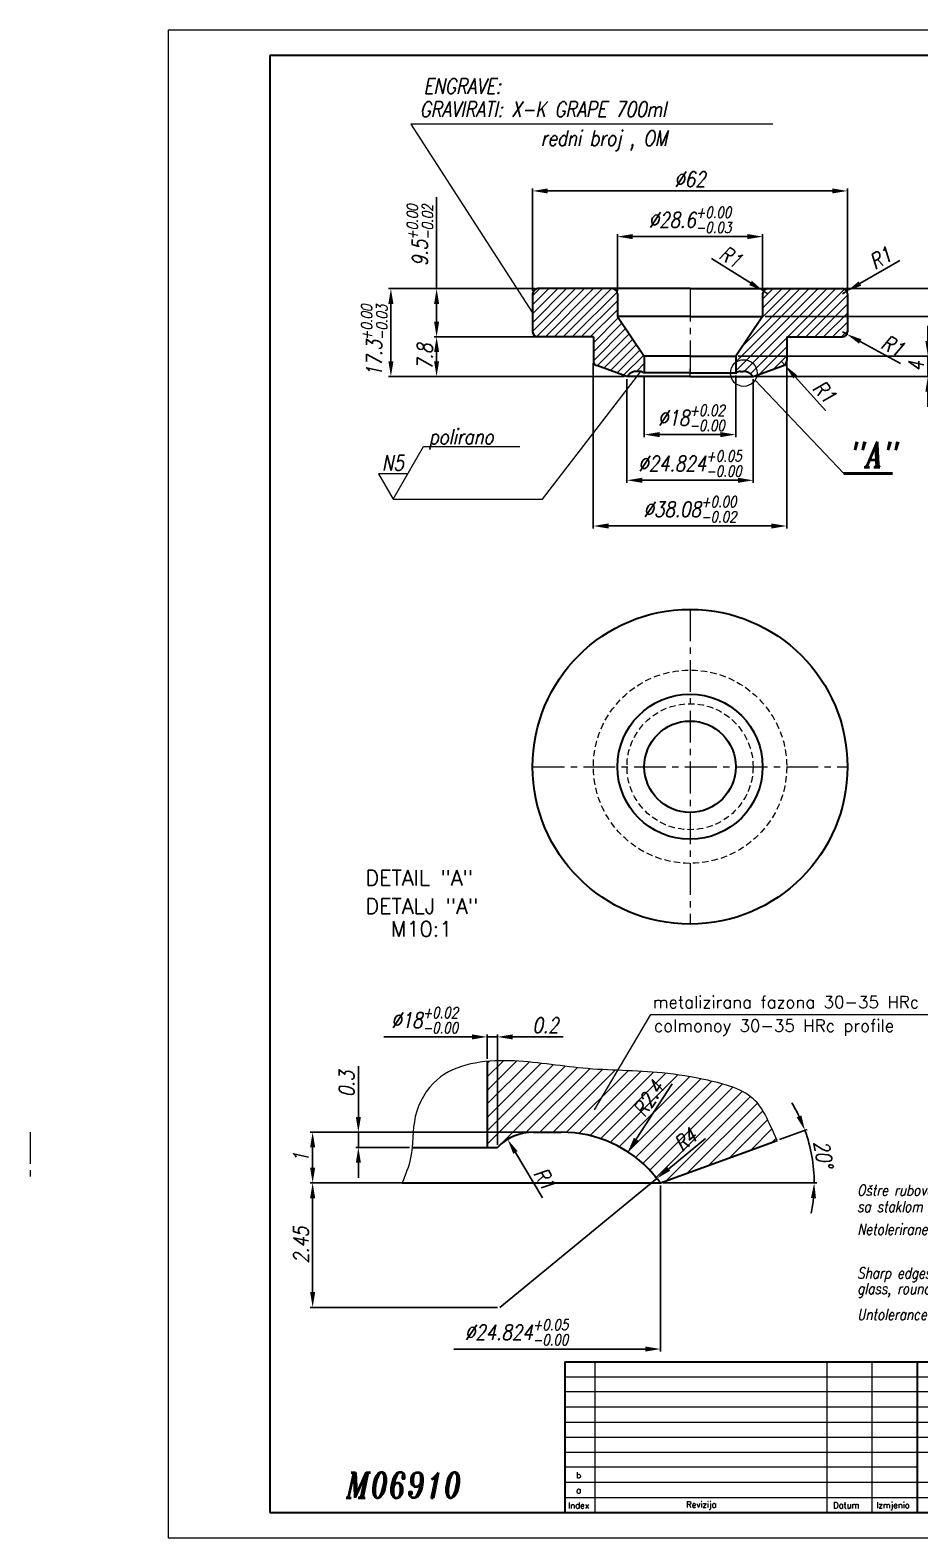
# Model space of a CAD drawing. Extents: x 28 to 333, y 27 to 324.
# Drawn here: x 28.1 to 203.3, y 27.3 to 324.3 of the extents above; entities that cross this region are included whole.
import ezdxf

# ---------------------------------------------------------------- set-up
doc = ezdxf.new("R2010")
doc.units = 0
doc.header["$LTSCALE"] = 5
doc.header["$MEASUREMENT"] = 0
doc.linetypes.add('CENTER', pattern=[2, 1.25, -0.25, 0.25, -0.25])
doc.linetypes.add('HIDDEN', pattern=[0.375, 0.25, -0.125])
doc.layers.get('0').update_dxf_attribs({"linetype": 'CONTINUOUS', "lineweight": 15})
for name, color, linetype, lineweight in [('1', 1, 'CENTER', 15), ('2', 2, 'HIDDEN', 15), ('3', 3, 'CONTINUOUS', 35), ('4', 5, 'CONTINUOUS', 50), ('8', 251, 'CONTINUOUS', 15)]:
    doc.layers.add(name, color=color, linetype=linetype, lineweight=lineweight)
doc.layers.add('ENGLISH', color=197, linetype='CONTINUOUS')
doc.styles.add('ITALICT', font='ITALICT.shx', dxfattribs={"width": 0.8, "height": 3})
doc.styles.add('ROMANS', font='romans.shx')
doc.dimstyles.new('Stand', dxfattribs={"dimtxt": 3, "dimasz": 3, "dimexe": 0.5, "dimexo": 0.5, "dimgap": 0.8, "dimtad": 1, "dimdsep": 46, "dimtxsty": 'ITALICT', "dimcen": 0, "dimadec": 1, "dimazin": 2, "dimtfac": 1, "dimtmove": 0, "dimatfit": 3, "dimfxl": 1, "dimtolj": 1, "dimtzin": 0, "dimarcsym": 0})
doc.dimstyles.get("Standard").update_dxf_attribs({"dimtxt": 3, "dimasz": 3, "dimexe": 0.5, "dimexo": 0.5, "dimgap": 0.8, "dimtad": 1, "dimlfac": 0.1, "dimdsep": 46, "dimtxsty": 'ITALICT', "dimcen": 0, "dimadec": 1, "dimazin": 2, "dimtfac": 1, "dimtmove": 0, "dimatfit": 3, "dimfxl": 1, "dimtolj": 1, "dimtzin": 0, "dimarcsym": 0})

# ---------------------------------------------------------------- blocks, each defined once
blk = doc.blocks.new('*D16')
at = {"color": 0, "lineweight": -2, "transparency": 16777216}
for p, q in [((143.71, 272.97), (143.71, 284.12)), ((146.71, 283.62), (169.31, 283.62)), ((172.31, 272.97), (172.31, 284.12))]:
    blk.add_line(p, q, dxfattribs=at)
at = {"color": 0, "transparency": 16777216}
for points in [[(146.71, 284.12), (146.71, 283.12), (143.71, 283.62)], [(169.31, 284.12), (169.31, 283.12), (172.31, 283.62)]]:
    blk.add_solid(points, dxfattribs=at)
at = {"color": 0, "transparency": 16777216, "insert": (158.01, 286.91), "char_height": 3, "attachment_point": 5, "style": 'ITALICT'}
blk.add_mtext('\\A1;%%C28.6{}{\\H0.71x;\\C3;\\S+0.00^ -0.03;}', dxfattribs=at)
blk = doc.blocks.new('*D17')
at = {"color": 0, "lineweight": -2, "transparency": 16777216}
for p, q in [((127.01, 272.97), (127.01, 293.12)), ((130.01, 292.62), (186.01, 292.62)), ((189.01, 272.87), (189.01, 293.12))]:
    blk.add_line(p, q, dxfattribs=at)
at = {"color": 0, "transparency": 16777216}
for points in [[(130.01, 293.12), (130.01, 292.12), (127.01, 292.62)], [(186.01, 293.12), (186.01, 292.12), (189.01, 292.62)]]:
    blk.add_solid(points, dxfattribs=at)
at = {"color": 0, "transparency": 16777216, "insert": (158.01, 294.92), "char_height": 3, "attachment_point": 5, "style": 'ITALICT'}
blk.add_mtext('\\A1;%%C62', dxfattribs=at)
blk = doc.blocks.new('*D18')
at = {"color": 0, "lineweight": -2, "transparency": 16777216}
for p, q in [((138.97, 258.7), (138.97, 226.12)), ((177.05, 259.2), (177.05, 226.12)), ((141.97, 226.62), (174.05, 226.62))]:
    blk.add_line(p, q, dxfattribs=at)
at = {"color": 0, "transparency": 16777216}
for points in [[(141.97, 227.12), (141.97, 226.12), (138.97, 226.62)], [(174.05, 227.12), (174.05, 226.12), (177.05, 226.62)]]:
    blk.add_solid(points, dxfattribs=at)
at = {"color": 0, "transparency": 16777216, "insert": (158.01, 229.91), "char_height": 3, "attachment_point": 5, "style": 'ITALICT'}
blk.add_mtext('\\A1;%%c38.08{}{\\H0.71x;\\C3;\\S+0.00^ -0.02;}', dxfattribs=at)
blk = doc.blocks.new('*D19')
at = {"color": 0, "lineweight": -2, "transparency": 16777216}
for p, q in [((213.86, 276.37), (213.86, 286.57)), ((188.51, 273.37), (214.36, 273.37)), ((213.86, 267.87), (213.86, 273.37)), ((172.81, 267.87), (214.36, 267.87)), ((213.86, 264.87), (213.86, 261.87))]:
    blk.add_line(p, q, dxfattribs=at)
at = {"color": 0, "transparency": 16777216}
for points in [[(213.36, 276.37), (214.36, 276.37), (213.86, 273.37)], [(213.36, 264.87), (214.36, 264.87), (213.86, 267.87)]]:
    blk.add_solid(points, dxfattribs=at)
at = {"color": 0, "transparency": 16777216, "insert": (211.56, 282.97), "char_height": 3, "attachment_point": 5, "rotation": 90, "style": 'ITALICT'}
blk.add_mtext('\\A1;5.5', dxfattribs=at)
blk = doc.blocks.new('*D20')
at = {"color": 0, "lineweight": -2, "transparency": 16777216}
for p, q in [((162.24, 279.29), (169.92, 274.49)), ((173.31, 272.37), (172.47, 272.9))]:
    blk.add_line(p, q, dxfattribs=at)
at = {"color": 0, "transparency": 16777216}
blk.add_solid([(170.18, 274.92), (169.66, 274.07), (172.47, 272.9)], dxfattribs=at)
at = {"color": 0, "transparency": 16777216, "insert": (166.02, 279.63), "char_height": 3, "attachment_point": 5, "rotation": 328.0372, "style": 'ITALICT'}
blk.add_mtext('\\A1;R1', dxfattribs=at)
blk = doc.blocks.new('*D2')
at = {"color": 0, "lineweight": -2, "transparency": 16777216}
for p, q in [((127.51, 263.87), (107.61, 263.87)), ((108.11, 260.87), (108.11, 259.07)), ((145.1, 256.07), (107.61, 256.07))]:
    blk.add_line(p, q, dxfattribs=at)
at = {"color": 0, "transparency": 16777216}
for points in [[(107.61, 260.87), (108.61, 260.87), (108.11, 263.87)], [(107.61, 259.07), (108.61, 259.07), (108.11, 256.07)]]:
    blk.add_solid(points, dxfattribs=at)
at = {"color": 0, "transparency": 16777216, "insert": (105.81, 259.97), "char_height": 3, "attachment_point": 5, "rotation": 90, "style": 'ITALICT'}
blk.add_mtext('\\A1;7.8', dxfattribs=at)
blk = doc.blocks.new('*D3')
at = {"color": 0, "lineweight": -2, "transparency": 16777216}
for p, q in [((127.51, 273.37), (98.61, 273.37)), ((99.11, 270.37), (99.11, 259.07)), ((145.1, 256.07), (98.61, 256.07))]:
    blk.add_line(p, q, dxfattribs=at)
at = {"color": 0, "transparency": 16777216}
for points in [[(98.61, 270.37), (99.61, 270.37), (99.11, 273.37)], [(98.61, 259.07), (99.61, 259.07), (99.11, 256.07)]]:
    blk.add_solid(points, dxfattribs=at)
at = {"color": 0, "transparency": 16777216, "insert": (95.83, 263.12), "char_height": 3, "attachment_point": 5, "rotation": 90, "style": 'ITALICT'}
blk.add_mtext('\\A1;17.3{}{\\H0.71x;\\C3;\\S+0.00^ -0.03;}', dxfattribs=at)
blk = doc.blocks.new('*D4')
at = {"color": 0, "lineweight": -2, "transparency": 16777216}
for p, q in [((204.86, 263.07), (204.86, 266.07)), ((167.51, 260.07), (205.36, 260.07)), ((204.86, 260.07), (204.86, 256.07)), ((170.93, 256.07), (205.36, 256.07)), ((204.86, 253.07), (204.86, 250.07))]:
    blk.add_line(p, q, dxfattribs=at)
at = {"color": 0, "transparency": 16777216}
for points in [[(204.36, 263.07), (205.36, 263.07), (204.86, 260.07)], [(204.36, 253.07), (205.36, 253.07), (204.86, 256.07)]]:
    blk.add_solid(points, dxfattribs=at)
at = {"color": 0, "transparency": 16777216, "insert": (202.56, 258.07), "char_height": 3, "attachment_point": 5, "rotation": 90, "style": 'ITALICT'}
blk.add_mtext('\\A1;4', dxfattribs=at)
blk = doc.blocks.new('*D5')
at = {"color": 0, "lineweight": -2, "transparency": 16777216}
for p, q in [((126.72, 107.2), (83.2, 107.2)), ((83.7, 100.2), (83.7, 104.2)), ((100.83, 97.2), (83.2, 97.2))]:
    blk.add_line(p, q, dxfattribs=at)
at = {"color": 0, "transparency": 16777216}
for points in [[(83.2, 104.2), (84.2, 104.2), (83.7, 107.2)], [(83.2, 100.2), (84.2, 100.2), (83.7, 97.2)]]:
    blk.add_solid(points, dxfattribs=at)
at = {"color": 0, "transparency": 16777216, "insert": (81.4, 102.2), "char_height": 3, "attachment_point": 5, "rotation": 90, "style": 'ITALICT'}
blk.add_mtext('\\A1;1', dxfattribs=at)
blk = doc.blocks.new('*D6')
at = {"color": 0, "lineweight": -2, "transparency": 16777216}
for p, q in [((92.7, 110.2), (92.7, 120.18)), ((126.72, 107.2), (92.2, 107.2)), ((92.7, 104.2), (92.7, 107.2)), ((102.78, 104.2), (92.2, 104.2)), ((92.7, 101.2), (92.7, 98.2))]:
    blk.add_line(p, q, dxfattribs=at)
at = {"color": 0, "transparency": 16777216}
for points in [[(92.2, 110.2), (93.2, 110.2), (92.7, 107.2)], [(92.2, 101.2), (93.2, 101.2), (92.7, 104.2)]]:
    blk.add_solid(points, dxfattribs=at)
at = {"color": 0, "transparency": 16777216, "insert": (90.4, 116.69), "char_height": 3, "attachment_point": 5, "rotation": 90, "style": 'ITALICT'}
blk.add_mtext('\\A1;0.3', dxfattribs=at)
blk = doc.blocks.new('*D7')
at = {"color": 0, "lineweight": -2, "transparency": 16777216}
for p, q in [((149.01, 256.27), (149.01, 244.12)), ((167.01, 256.27), (167.01, 244.12)), ((152.01, 244.62), (164.01, 244.62))]:
    blk.add_line(p, q, dxfattribs=at)
at = {"color": 0, "transparency": 16777216}
for points in [[(152.01, 245.12), (152.01, 244.12), (149.01, 244.62)], [(164.01, 245.12), (164.01, 244.12), (167.01, 244.62)]]:
    blk.add_solid(points, dxfattribs=at)
at = {"color": 0, "transparency": 16777216, "insert": (158.29, 247.91), "char_height": 3, "attachment_point": 5, "style": 'ITALICT'}
blk.add_mtext('\\A1;%%c18{}{\\H0.71x;\\C3;\\S+0.02^ -0.00;}', dxfattribs=at)
blk = doc.blocks.new('*D8')
at = {"color": 0, "lineweight": -2, "transparency": 16777216}
for p, q in [((145.6, 255.57), (145.6, 235.12)), ((170.43, 255.57), (170.43, 235.12)), ((148.6, 235.62), (167.43, 235.62))]:
    blk.add_line(p, q, dxfattribs=at)
at = {"color": 0, "transparency": 16777216}
for points in [[(148.6, 236.12), (148.6, 235.12), (145.6, 235.62)], [(167.43, 236.12), (167.43, 235.12), (170.43, 235.62)]]:
    blk.add_solid(points, dxfattribs=at)
at = {"color": 0, "transparency": 16777216, "insert": (158.01, 238.91), "char_height": 3, "attachment_point": 5, "style": 'ITALICT'}
blk.add_mtext('\\A1;%%c24.824{}{\\H0.71x;\\C3;\\S+0.05^ -0.00;}', dxfattribs=at)
blk = doc.blocks.new('*D21')
at = {"color": 0, "lineweight": -2, "transparency": 16777216}
for p, q in [((108.11, 273.37), (108.11, 291.4)), ((127.51, 273.37), (107.61, 273.37)), ((108.11, 266.87), (108.11, 270.37)), ((127.51, 263.87), (107.61, 263.87))]:
    blk.add_line(p, q, dxfattribs=at)
at = {"color": 0, "transparency": 16777216}
for points in [[(107.61, 270.37), (108.61, 270.37), (108.11, 273.37)], [(107.61, 266.87), (108.61, 266.87), (108.11, 263.87)]]:
    blk.add_solid(points, dxfattribs=at)
at = {"color": 0, "transparency": 16777216, "insert": (104.83, 283.89), "char_height": 3, "attachment_point": 5, "rotation": 90, "style": 'ITALICT'}
blk.add_mtext('\\A1;9.5{}{\\H0.71x;\\C3;\\S+0.00^ -0.02;}', dxfattribs=at)
blk = doc.blocks.new('*D9')
at = {"color": 0, "lineweight": -2, "transparency": 16777216}
for p, q in [((115.08, 125.97), (97.69, 125.97)), ((118.08, 121.64), (118.08, 126.47))]:
    blk.add_line(p, q, dxfattribs=at)
at = {"color": 0, "transparency": 16777216}
blk.add_solid([(115.08, 126.47), (115.08, 125.47), (118.08, 125.97)], dxfattribs=at)
at = {"color": 0, "transparency": 16777216, "insert": (105.77, 129.26), "char_height": 3, "attachment_point": 5, "style": 'ITALICT'}
blk.add_mtext('\\A1;%%c18{}{\\H0.71x;\\C3;\\S+0.02^ -0.00;}', dxfattribs=at)
blk = doc.blocks.new('*D10')
at = {"color": 0, "lineweight": -2, "transparency": 16777216}
for p, q in [((152.19, 96.7), (152.19, 63.99)), ((149.19, 64.49), (111.51, 64.49))]:
    blk.add_line(p, q, dxfattribs=at)
at = {"color": 0, "transparency": 16777216}
blk.add_solid([(149.19, 64.99), (149.19, 63.99), (152.19, 64.49)], dxfattribs=at)
at = {"color": 0, "transparency": 16777216, "insert": (123.86, 67.78), "char_height": 3, "attachment_point": 5, "style": 'ITALICT'}
blk.add_mtext('\\A1;%%c24.824{}{\\H0.71x;\\C3;\\S+0.05^ -0.00;}', dxfattribs=at)
blk = doc.blocks.new('*D11')
at = {"color": 0, "lineweight": -2, "transparency": 16777216}
for p, q in [((115.08, 125.97), (112.08, 125.97)), ((118.08, 121.64), (118.08, 126.47)), ((118.08, 125.97), (120.08, 125.97)), ((120.08, 104.7), (120.08, 126.47)), ((123.08, 125.97), (133.05, 125.97))]:
    blk.add_line(p, q, dxfattribs=at)
at = {"color": 0, "transparency": 16777216}
for points in [[(115.08, 126.47), (115.08, 125.47), (118.08, 125.97)], [(123.08, 126.47), (123.08, 125.47), (120.08, 125.97)]]:
    blk.add_solid(points, dxfattribs=at)
at = {"color": 0, "transparency": 16777216, "insert": (129.56, 128.27), "char_height": 3, "attachment_point": 5, "style": 'ITALICT'}
blk.add_mtext('\\A1;0.2', dxfattribs=at)
blk = doc.blocks.new('*D12')
at = {"color": 0, "lineweight": -2, "transparency": 16777216}
for p, q in [((188.01, 264.87), (188.89, 264.4)), ((199.49, 258.65), (191.53, 262.97))]:
    blk.add_line(p, q, dxfattribs=at)
at = {"color": 0, "transparency": 16777216}
blk.add_solid([(191.77, 263.41), (191.29, 262.53), (188.89, 264.4)], dxfattribs=at)
at = {"color": 0, "transparency": 16777216, "insert": (197.93, 262.12), "char_height": 3, "attachment_point": 5, "rotation": 331.5266, "style": 'ITALICT'}
blk.add_mtext('\\A1;R1', dxfattribs=at)
blk = doc.blocks.new('*D13')
at = {"color": 0, "lineweight": -2, "transparency": 16777216}
for p, q in [((199.32, 278.91), (191.48, 274.38)), ((188.01, 272.37), (188.88, 272.88))]:
    blk.add_line(p, q, dxfattribs=at)
at = {"color": 0, "transparency": 16777216}
blk.add_solid([(191.23, 274.81), (191.73, 273.95), (188.88, 272.88)], dxfattribs=at)
at = {"color": 0, "transparency": 16777216, "insert": (195.54, 279.39), "char_height": 3, "attachment_point": 5, "rotation": 30.052, "style": 'ITALICT'}
blk.add_mtext('\\A1;R1', dxfattribs=at)
blk = doc.blocks.new('*D14')
at = {"color": 0, "lineweight": -2, "transparency": 16777216}
for p, q in [((175.66, 105.74), (181.11, 107.73)), ((152.69, 97.2), (182.97, 97.2))]:
    blk.add_line(p, q, dxfattribs=at)
for start, end in [(25.6798, 31.3596), (0, 20), (348.6404, 354.3202)]:
    blk.add_arc((152.19, 97.2), 30.28, start, end, dxfattribs=at)
at = {"color": 0, "transparency": 16777216}
for points in [[(179.94, 110.52), (179.02, 110.13), (180.64, 107.56)], [(181.82, 94.23), (182.82, 94.18), (182.47, 97.2)]]:
    blk.add_solid(points, dxfattribs=at)
at = {"color": 0, "transparency": 16777216, "insert": (184.27, 102.86), "char_height": 3, "attachment_point": 5, "rotation": 280, "style": 'ITALICT'}
blk.add_mtext('\\A1;20°', dxfattribs=at)
blk = doc.blocks.new('*D15')
at = {"color": 0, "lineweight": -2, "transparency": 16777216}
for p, q in [((151.69, 97.2), (83.2, 97.2)), ((83.7, 75.7), (83.7, 94.2)), ((120.08, 72.7), (83.2, 72.7))]:
    blk.add_line(p, q, dxfattribs=at)
at = {"color": 0, "transparency": 16777216}
for points in [[(83.2, 94.2), (84.2, 94.2), (83.7, 97.2)], [(83.2, 75.7), (84.2, 75.7), (83.7, 72.7)]]:
    blk.add_solid(points, dxfattribs=at)
at = {"color": 0, "transparency": 16777216, "insert": (81.4, 84.95), "char_height": 3, "attachment_point": 5, "rotation": 90, "style": 'ITALICT'}
blk.add_mtext('\\A1;2.45', dxfattribs=at)
blk = doc.blocks.new('*D22')
at = {"color": 0, "lineweight": -2, "transparency": 16777216}
for p, q in [((176.05, 259), (176.72, 258.25)), ((184.78, 249.28), (178.73, 256.02))]:
    blk.add_line(p, q, dxfattribs=at)
at = {"color": 0, "transparency": 16777216}
blk.add_solid([(179.1, 256.35), (178.35, 255.69), (176.72, 258.25)], dxfattribs=at)
at = {"color": 0, "transparency": 16777216, "insert": (184.46, 253.07), "char_height": 3, "attachment_point": 5, "rotation": 311.912, "style": 'ITALICT'}
blk.add_mtext('\\A1;R1', dxfattribs=at)
blk = doc.blocks.new('*D23')
at = {"color": 0, "lineweight": -2, "transparency": 16777216}
for p, q in [((161.07, 105.96), (153.81, 99.99)), ((120.58, 72.7), (151.49, 98.09))]:
    blk.add_line(p, q, dxfattribs=at)
at = {"color": 0, "transparency": 16777216}
blk.add_solid([(153.49, 100.38), (154.12, 99.61), (151.49, 98.09)], dxfattribs=at)
at = {"color": 0, "transparency": 16777216, "insert": (157.14, 105.71), "char_height": 3, "attachment_point": 5, "rotation": 39.3925, "style": 'ITALICT'}
blk.add_mtext('\\A1;R4', dxfattribs=at)
blk = doc.blocks.new('*D24')
at = {"color": 0, "lineweight": -2, "transparency": 16777216}
blk.add_line((154.52, 116.76), (147.39, 105.82), dxfattribs=at)
at = {"color": 0, "transparency": 16777216}
blk.add_solid([(146.97, 106.1), (147.81, 105.55), (145.76, 103.31)], dxfattribs=at)
at = {"color": 0, "transparency": 16777216, "insert": (149.85, 113.8), "char_height": 3, "attachment_point": 5, "rotation": 56.8993, "style": 'ITALICT'}
blk.add_mtext('\\A1;R2.4', dxfattribs=at)
blk = doc.blocks.new('*D25')
at = {"color": 0, "lineweight": -2, "transparency": 16777216}
blk.add_line((128.97, 94.26), (123.63, 103.21), dxfattribs=at)
at = {"color": 0, "transparency": 16777216}
blk.add_solid([(124.06, 103.47), (123.2, 102.96), (122.09, 105.79)], dxfattribs=at)
at = {"color": 0, "transparency": 16777216, "insert": (129.4, 98.04), "char_height": 3, "attachment_point": 5, "rotation": 300.8378, "style": 'ITALICT'}
blk.add_mtext('\\A1;R1', dxfattribs=at)

msp = doc.modelspace()

# ---------------------------------------------------------------- hatches: boundary and pattern name
at = {"layer": '8'}
h = msp.add_hatch(dxfattribs=at)
h.set_pattern_fill('ANSI31', color=256, scale=10)
h.paths.add_polyline_path([(143.7138, 267.8749), (143.7138, 272.3749, 0.41421356), (142.7138, 273.3749), (128.0138, 273.3749, 0.41421356), (127.0138, 272.3749), (127.0138, 264.8749, 0.41421356), (128.0138, 263.8749), (138.9738, 263.8749), (138.9738, 259.1875, 0.31529879), (139.6318, 258.2478), (145.6019, 256.0749, -0.01415561), (145.7456, 256.2499, -0.21705504), (147.5565, 257.0749), (148.0997, 257.0749, -0.20151275), (148.8138, 256.7749), (149.0138, 256.7749), (149.0138, 260.0749)])
h.paths.add_polyline_path([(167.0138, 258.8445), (167.0138, 256.7749), (167.2138, 256.7749, -0.20151275), (167.928, 257.0749), (168.4711, 257.0749, -0.21705504), (170.282, 256.2499, -0.01415561), (170.4257, 256.0749), (171.1815, 256.3499, 0.03832915), (171.2122, 256.7501, 0.61866628)])
h.paths.add_polyline_path([(177.0538, 263.8749), (188.0138, 263.8749, 0.41421356), (189.0138, 264.8749), (189.0138, 272.3749, 0.41421356), (188.0138, 273.3749), (173.3138, 273.3749, 0.41421356), (172.3138, 272.3749), (172.3138, 267.8749), (167.0138, 260.0749), (167.0138, 258.8445, -0.61866628), (171.2122, 256.7501, -0.03832915), (171.1815, 256.3499), (176.3958, 258.2478, 0.31529879), (177.0538, 259.1875)])
h = msp.add_hatch(dxfattribs=at)
h.set_pattern_fill('ANSI31', color=256, scale=15)
edge = h.paths.add_edge_path()
edge.add_spline(control_points=[(143.784, 119.3938), (141.4809, 119.4892), (134.3139, 119.8146), (126.1271, 121.3934), (119.5268, 121.2706), (118.0757, 121.1404)], knot_values=[45.80605497, 45.80605497, 45.80605497, 45.80605497, 52.68756144, 67.23597214, 71.40285961, 71.40285961, 71.40285961, 71.40285961], degree=3, periodic=0)
edge.add_line((118.0757, 121.1404), (118.0757, 104.2038))
edge.add_line((118.0757, 104.2038), (120.0757, 104.2038))
edge.add_arc((127.2171, 97.2038), 10, 90, 135.572996, ccw=False)
edge.add_line((127.2171, 107.2038), (132.6484, 107.2038))
edge.add_arc((132.6484, 83.2038), 24, 41.014154, 90, ccw=False)
edge.add_arc((120.5757, 72.7038), 40, 37.77049, 41.014293, ccw=False)
edge.add_line((152.1945, 97.2038), (175.1882, 105.5728))
edge.add_spline(control_points=[(175.1882, 105.5728), (173.3469, 109.6031), (171.0917, 115.0206), (161.6948, 117.5491), (152.6916, 119.0549), (146.7136, 119.2724), (143.784, 119.3938)], knot_values=[10.74963297, 10.74963297, 10.74963297, 10.74963297, 17.75549842, 27.96088577, 37.05281861, 45.80605497, 45.80605497, 45.80605497, 45.80605497], degree=3, periodic=0)
h.paths.add_polyline_path([(156.1321, 101.9671), (161.0009, 105.9653), (158.145, 109.4429), (153.2763, 105.4448)], flags=24)
h.paths.add_polyline_path([(149.0172, 108.4043), (154.4549, 116.7455), (150.6852, 119.203), (145.2474, 110.8618)], flags=24)

# ---------------------------------------------------------------- linework, layer by layer
for p, q in [((265.2574, 324.2933), (55.2574, 324.2933)), ((55.2574, 324.2933), (55.2574, 27.2933)), ((174.3043, 305.7876), (103.0526, 305.7876)), ((103.0526, 305.7876), (127.0138, 268.6249)), ((128.9309, 231.8831), (148.3471, 257.0438)), ((170.8204, 255.3714), (188.3226, 236.9431)), ((99.5441, 231.8831), (105.5441, 242.2754)), ((105.5441, 242.2754), (124.4907, 242.2754)), ((102.4296, 236.881), (96.6585, 236.881)), ((96.6585, 236.881), (99.5441, 231.8831)), ((99.5441, 231.8831), (128.9309, 231.8831)), ((139.1813, 111.6), (150.2812, 130.3955)), ((150.2812, 130.3955), (211.6593, 130.3955)), ((139.2938, 61.9873), (139.2938, 32.2933)), ((184.9286, 61.9873), (184.9286, 32.2933)), ((193.8368, 61.9873), (193.8368, 32.2933)), ((133.355, 59.0179), (260.2574, 59.0179)), ((260.2574, 56.0485), (133.355, 56.0485)), ((133.355, 53.0791), (233.6267, 53.0791)), ((133.355, 50.1097), (233.6267, 50.1097)), ((133.355, 47.1403), (233.6267, 47.1403)), ((133.355, 44.1709), (260.2574, 44.1709)), ((202.745, 41.2015), (133.355, 41.2015)), ((133.355, 38.2321), (260.2574, 38.2321)), ((133.355, 35.2627), (260.2574, 35.2627)), ((55.2574, 27.2933), (265.2574, 27.2933))]:
    msp.add_line(p, q)
msp.add_circle((168.5906, 256.7501), 2.6216)
msp.add_open_spline([(175.1882, 105.5728), (173.3469, 109.6031), (171.0917, 115.0206), (161.6948, 117.5491), (150.4829, 119.4242), (137.1135, 119.2748), (122.7511, 122.0444), (108.7663, 120.3473), (103.0648, 110.4683), (103.6814, 103.0197), (101.9888, 98.8331), (101.3301, 97.2038)], degree=3, knots=[10.74963297, 10.74963297, 10.74963297, 10.74963297, 17.75549842, 27.96088577, 37.05281861, 52.68756144, 67.23597214, 81.95800237, 90.36437152, 98.55604128, 103.77516436, 103.77516436, 103.77516436, 103.77516436])
at = {"layer": '1'}
for p, q in [((158.0138, 273.1749), (158.0138, 256.0749)), ((158.0138, 257.5749), (158.0138, 256.6749)), ((158.0138, 257.5749), (158.0138, 256.6749)), ((158.0138, 257.5749), (158.0138, 256.6749)), ((158.0138, 256.0749), (158.0138, 257.5749)), ((158.0138, 210.198), (158.0138, 148.198)), ((127.0138, 179.198), (189.0138, 179.198)), ((28.0757, 107.2038), (28.0757, 97.2038))]:
    msp.add_line(p, q, dxfattribs=at)
at = {"layer": '2'}
for radius in [19.04, 12.4119]:
    msp.add_circle((158.0138, 179.198), radius, dxfattribs=at)
at = {"layer": '3'}
for p, q in [((75.2574, 319.2933), (75.2574, 32.2933)), ((260.2574, 319.2933), (75.2574, 319.2933)), ((158.0138, 273.3749), (128.0138, 273.3749)), ((158.0138, 273.3749), (188.0138, 273.3749)), ((127.0138, 272.3749), (127.0138, 264.8749)), ((143.7138, 272.3749), (143.7138, 267.8749)), ((172.3138, 272.3749), (172.3138, 267.8749)), ((189.0138, 272.3749), (189.0138, 264.8749)), ((158.0138, 267.8749), (143.7138, 267.8749)), ((143.7138, 267.8749), (149.0138, 260.0749)), ((158.0138, 267.8749), (172.3138, 267.8749)), ((172.3138, 267.8749), (167.0138, 260.0749)), ((138.9738, 263.8749), (128.0138, 263.8749)), ((138.9738, 263.8749), (138.9738, 259.1875)), ((177.0538, 263.8749), (188.0138, 263.8749)), ((177.0538, 263.8749), (177.0538, 259.1875)), ((158.0138, 260.0749), (149.0138, 260.0749)), ((149.0138, 260.0749), (149.0138, 256.7749)), ((158.0138, 260.0749), (167.0138, 260.0749)), ((167.0138, 260.0749), (167.0138, 256.7749)), ((145.6019, 256.0749), (139.6318, 258.2478)), ((158.0138, 256.0749), (145.6019, 256.0749)), ((148.0997, 257.0749), (147.5565, 257.0749)), ((158.0138, 256.7749), (148.8138, 256.7749)), ((158.0138, 256.7749), (167.2138, 256.7749)), ((158.0138, 256.0749), (170.4257, 256.0749)), ((167.928, 257.0749), (168.4711, 257.0749)), ((170.4257, 256.0749), (176.3958, 258.2478)), ((118.0757, 121.1404), (118.0757, 104.2038)), ((127.2171, 107.2038), (132.6484, 107.2038)), ((103.2829, 104.2038), (120.0757, 104.2038)), ((152.1945, 97.2038), (175.1882, 105.5728)), ((101.3301, 97.2038), (152.1945, 97.2038)), ((133.355, 61.9873), (260.2574, 61.9873)), ((133.355, 61.9873), (133.355, 32.2933)), ((202.745, 61.9873), (202.745, 32.2933)), ((75.2574, 32.2933), (260.2574, 32.2933))]:
    msp.add_line(p, q, dxfattribs=at)
at = {"layer": '3', "linetype": 'ByBlock'}
msp.add_line((133.355, 32.2933), (260.2574, 32.2933), dxfattribs=at)
at = {"layer": '3'}
for radius in [31, 14.3, 9]:
    msp.add_circle((158.0138, 179.198), radius, dxfattribs=at)
for centre, radius, start, end in [((128.0138, 272.3749), 1, 90, 180), ((142.7138, 272.3749), 1, 0, 90), ((173.3138, 272.3749), 1, 90, 180), ((188.0138, 272.3749), 1, 0, 90), ((128.0138, 264.8749), 1, 180, 270), ((188.0138, 264.8749), 1, 270, 0), ((139.9738, 259.1875), 1, 180, 250), ((176.0538, 259.1875), 1, 290, 0), ((148.7638, 253.6249), 4, 138.9855, 142.22951), ((147.5565, 254.6749), 2.4, 90, 138.9855), ((148.0997, 256.0749), 1, 44.427004, 90), ((167.928, 256.0749), 1, 90, 135.572996), ((168.4711, 254.6749), 2.4, 41.0145, 90), ((167.2638, 253.6249), 4, 37.77049, 41.0145), ((127.2171, 97.2038), 10, 90, 135.572996), ((132.6484, 83.2038), 24, 41.0145, 90), ((120.5757, 72.7038), 40, 37.77049, 41.0145)]:
    msp.add_arc(centre, radius, start, end, dxfattribs=at)
at = {"layer": '4'}
msp.add_line((188.3226, 236.9431), (197.8926, 236.9431), dxfattribs=at)

# ---------------------------------------------------------------- texts
at = {"style": 'ITALICT', "width": 0.8}
for s, height, p in [('GRAVIRATI: X-K GRAPE 700ml', 3, (104.8029, 307.21)), (' redni broj , OM', 3, (126.9984, 301.5112)), ('polirano', 3, (106.5771, 242.714)), ('"A"', 5, (189.5777, 238.1977)), ('N5', 3, (97.3433, 237.5451)), ('Oštre rubove koji nisu u dodiru ', 2.16, (190.9315, 94.6995)), ('sa staklom zaobliti s R=0.8 mm', 2.16, (190.9315, 91.4722)), ('Netolerirane mjere: 0.0= %%P0.1', 2.16, (190.9315, 87.0129)), ('M06910', 5, (90.2784, 35.1985))]:
    msp.add_text(s, height=height, dxfattribs=at).set_placement(p)
at = {"style": 'ROMANS'}
for s, height, p in [('DETALJ "A"', 3, (94.0882, 150.2451)), ('M10:1', 3, (99.1133, 145.7468)), ('metalizirana fazona 30-35 HRc', 2.4, (150.6815, 131.6308)), ('b ', 1.18776, (135.6001, 39.0328)), ('a', 1.1878, (135.6001, 36.0634)), ('Index', 1.18776, (134.0178, 33.094)), ('Revizija', 1.18776, (157.2654, 33.2399)), ('Datum', 1.18776, (186.2126, 33.1043)), ('Izmjenio', 1.18776, (194.7126, 33.1387))]:
    msp.add_text(s, height=height, dxfattribs=at).set_placement(p)
at = {"layer": '8', "style": 'ROMANS'}
for s, height, p in [('DETAIL "A"', 3, (94.0882, 155.8041)), ('colmonoy 30-35 HRc profile', 2.4, (150.8859, 126.9853))]:
    msp.add_text(s, height=height, dxfattribs=at).set_placement(p)
at = {"layer": 'ENGLISH', "style": 'ITALICT', "width": 0.8}
for s, height, p in [('ENGRAVE:', 3, (105.5493, 311.7734)), ('Sharp edges which are not in contact with', 2.16, (190.9315, 78.3759)), ('glass, rounded with radius R=0.8 mm', 2.16, (190.9315, 75.3081)), ('Untoleranced dimensions: 0.0= %%P0.1mm', 2.16, (190.9315, 70.219))]:
    msp.add_text(s, height=height, dxfattribs=at).set_placement(p)

# ---------------------------------------------------------------- dimensions: what is measured, and where the dimension line sits
dim = msp.add_linear_dim(base=(108.11, 273.3749), p1=(128.0138, 263.8749), p2=(128.0138, 273.3749), angle=90, text='<>{}{\\H0.71x;\\C3;\\S+0.00^ -0.02;}', dimstyle='Stand', override={"dimtxt": 3, "dimasz": 3, "dimexe": 0.5, "dimexo": 0.5, "dimgap": 0.8, "dimtad": 1, "dimtih": 0, "dimtoh": 0, "dimdec": 2, "dimzin": 8, "dimtxsty": 'ITALICT', "dimcen": 0, "dimaunit": 1, "dimtp": 0, "dimtm": 0.02, "dimtdec": 2, "dimtofl": 1, "dimtvp": 13.888889, "dimtzin": 0})
dim.commit()
dim.dimension.update_dxf_attribs({"geometry": '*D21', "text_midpoint": (104.825, 283.8863)})
for base, p1, p2, text, dimstyle, override, picture, middle in [((189.0138, 292.6221), (127.0138, 272.4749), (189.0138, 272.3749), '%%C<>', 'Stand', {"dimtxt": 3, "dimasz": 3, "dimexe": 0.5, "dimexo": 0.5, "dimgap": 0.8, "dimtad": 1, "dimtih": 0, "dimtoh": 0, "dimdec": 2, "dimzin": 8, "dimtxsty": 'ITALICT', "dimcen": 0, "dimaunit": 1, "dimtdec": 2, "dimtofl": 1, "dimtmove": 0, "dimtvp": 13.888889, "dimtzin": 8}, '*D17', (158.0138, 292.6221)), ((177.0538, 226.6225), (138.9738, 259.2009), (177.0538, 259.7009), '%%c<>{}{\\H0.71x;\\C3;\\S+0.00^ -0.02;}', 'Stand', {"dimaunit": 1, "dimtp": 0, "dimtm": 0.02, "dimtdec": 2, "dimtmove": 0, "dimtvp": 13.888889, "dimtzin": 0}, '*D18', (158.0138, 226.6225)), ((170.4257, 235.6225), (145.6019, 256.0749), (170.4257, 256.0749), '%%c<>{}{\\H0.71x;\\C3;\\S+0.05^ -0.00;}', 'Stand', {"dimdec": 3, "dimaunit": 1, "dimtp": 0.05, "dimtm": 0, "dimtdec": 2, "dimtvp": 13.888889, "dimtzin": 0}, '*D8', (158.0138, 235.6225)), ((167.0138, 244.6225), (149.0138, 256.7749), (167.0138, 256.7749), '%%c<>{}{\\H0.71x;\\C3;\\S+0.02^ -0.00;}', 'Stand', {"dimaunit": 1, "dimtp": 0.02, "dimtm": 0, "dimtdec": 2, "dimtmove": 0, "dimtvp": 13.888889, "dimtzin": 0}, '*D7', (158.2888, 244.6225)), ((118.0757, 125.9737), (28.0757, 104.4428), (118.0757, 121.1404), '%%c<>{}{\\H0.71x;\\C3;\\S+0.02^ -0.00;}', 'Standard', {"dimlfac": 0.2, "dimse1": 1, "dimsd1": 1, "dimtp": 0.02, "dimtm": 0, "dimtdec": 2, "dimtzin": 0}, '*D9', (105.774, 125.9737)), ((28.0757, 64.4939), (152.1945, 97.2038), (28.0757, 97.2038), '%%c<>{}{\\H0.71x;\\C3;\\S+0.05^ -0.00;}', 'Standard', {"dimdec": 3, "dimlfac": 0.2, "dimse2": 1, "dimsd2": 1, "dimtp": 0.05, "dimtm": 0, "dimtdec": 2, "dimtzin": 0}, '*D10', (123.8575, 64.4939))]:
    dim = msp.add_linear_dim(base=base, p1=p1, p2=p2, text=text, dimstyle=dimstyle, override=override)
    dim.commit()
    dim.dimension.update_dxf_attribs({"geometry": picture, "text_midpoint": middle, "dimtype": 160})
dim = msp.add_linear_dim(base=(172.3138, 283.6221), p1=(143.7138, 272.4749), p2=(172.3138, 272.4749), text='%%C<>{}{\\H0.71x;\\C3;\\S+0.00^ -0.03;}', dimstyle='Stand', override={"dimtxt": 3, "dimasz": 3, "dimexe": 0.5, "dimexo": 0.5, "dimgap": 0.8, "dimtad": 1, "dimtih": 0, "dimtoh": 0, "dimdec": 2, "dimzin": 8, "dimtxsty": 'ITALICT', "dimcen": 0, "dimaunit": 1, "dimtp": 0, "dimtm": 0.03, "dimtdec": 2, "dimtofl": 1, "dimtmove": 0, "dimtvp": 13.888889, "dimtzin": 0})
dim.commit()
dim.dimension.update_dxf_attribs({"geometry": '*D16', "text_midpoint": (158.0138, 286.9071)})
for base, p1, p2, override, picture, middle in [((213.8564, 273.3749), (172.3138, 267.8749), (188.0138, 273.3749), {"dimtxt": 3, "dimasz": 3, "dimexe": 0.5, "dimexo": 0.5, "dimgap": 0.8, "dimtad": 1, "dimtih": 0, "dimtoh": 0, "dimdec": 2, "dimzin": 8, "dimtxsty": 'ITALICT', "dimcen": 0, "dimaunit": 1, "dimtdec": 2, "dimtofl": 1, "dimtmove": 0, "dimtvp": 13.888889, "dimtzin": 8}, '*D19', (213.8564, 282.9749)), ((92.6968, 107.2038), (103.2829, 104.2038), (127.2171, 107.2038), {"dimlfac": 0.1, "dimaunit": 1, "dimtvp": 13.888889, "dimtzin": 8}, '*D6', (92.6968, 116.6895))]:
    dim = msp.add_linear_dim(base=base, p1=p1, p2=p2, angle=90, dimstyle='Stand', override=override)
    dim.commit()
    dim.dimension.update_dxf_attribs({"geometry": picture, "text_midpoint": middle, "dimtype": 160})
dim = msp.add_radius_dim(center=(173.3138, 272.3749), mpoint=(172.4654, 272.9042), text='R1', dimstyle='Stand', override={"dimtxt": 3, "dimasz": 3, "dimexe": 0.5, "dimexo": 0.5, "dimgap": 0.8, "dimtad": 1, "dimtih": 0, "dimtoh": 0, "dimdec": 2, "dimzin": 8, "dimtxsty": 'ITALICT', "dimcen": 0, "dimaunit": 1, "dimtdec": 2, "dimtofl": 1, "dimtvp": 13.888889, "dimtzin": 8})
dim.commit()
dim.dimension.update_dxf_attribs({"geometry": '*D20', "text_midpoint": (166.0232, 279.635)})
for center, mpoint, picture, middle in [((188.0138, 272.3749), (188.8794, 272.8757), '*D13', (195.5424, 279.3879)), ((188.0138, 264.8749), (188.8929, 264.3981), '*D12', (197.9258, 262.1155)), ((176.0538, 258.9971), (176.7218, 258.2529), '*D22', (184.4644, 253.0705))]:
    dim = msp.add_radius_dim(center=center, mpoint=mpoint, dimstyle='Stand')
    dim.commit()
    dim.dimension.update_dxf_attribs({"geometry": picture, "text_midpoint": middle})
dim = msp.add_linear_dim(base=(99.11, 256.0749), p1=(128.0138, 273.3749), p2=(145.6019, 256.0749), angle=90, text='<>{}{\\H0.71x;\\C3;\\S+0.00^ -0.03;}', dimstyle='Stand', override={"dimtxt": 3, "dimasz": 3, "dimexe": 0.5, "dimexo": 0.5, "dimgap": 0.8, "dimtad": 1, "dimtih": 0, "dimtoh": 0, "dimdec": 2, "dimzin": 8, "dimtxsty": 'ITALICT', "dimcen": 0, "dimaunit": 1, "dimtp": 0, "dimtm": 0.03, "dimtdec": 2, "dimtofl": 1, "dimtmove": 0, "dimtvp": 13.888889, "dimtzin": 0})
dim.commit()
dim.dimension.update_dxf_attribs({"geometry": '*D3', "text_midpoint": (99.11, 263.1249), "dimtype": 160})
for base, p1, p2, override, picture, middle in [((204.8564, 256.0749), (167.0138, 260.0749), (170.4257, 256.0749), {"dimtxt": 3, "dimasz": 3, "dimexe": 0.5, "dimexo": 0.5, "dimgap": 0.8, "dimtad": 1, "dimtih": 0, "dimtoh": 0, "dimdec": 2, "dimzin": 8, "dimtxsty": 'ITALICT', "dimcen": 0, "dimaunit": 1, "dimtdec": 2, "dimtofl": 1, "dimtmove": 0, "dimtvp": 13.888889, "dimtzin": 8}, '*D4', (202.5564, 258.0749)), ((108.11, 256.0749), (128.0138, 263.8749), (145.6019, 256.0749), {"dimtxt": 3, "dimasz": 3, "dimexe": 0.5, "dimexo": 0.5, "dimgap": 0.8, "dimtad": 1, "dimtih": 0, "dimtoh": 0, "dimdec": 2, "dimzin": 8, "dimtxsty": 'ITALICT', "dimcen": 0, "dimaunit": 1, "dimtdec": 2, "dimtofl": 1, "dimtmove": 0, "dimtvp": 13.888889, "dimtzin": 8}, '*D2', (105.81, 259.9749)), ((83.6968, 107.2038), (101.3301, 97.2038), (127.2171, 107.2038), {"dimtxt": 3, "dimasz": 3, "dimexe": 0.5, "dimexo": 0.5, "dimgap": 0.8, "dimtad": 1, "dimtih": 0, "dimtoh": 0, "dimdec": 2, "dimlfac": 0.1, "dimzin": 8, "dimtxsty": 'ITALICT', "dimcen": 0, "dimaunit": 1, "dimtdec": 2, "dimtofl": 1, "dimtmove": 0, "dimtvp": 13.888889, "dimtzin": 8}, '*D5', (81.3968, 102.2038)), ((83.6968, 97.2038), (120.5757, 72.7038), (152.1945, 97.2038), {"dimlfac": 0.1, "dimaunit": 1, "dimtol": 0, "dimlim": 0, "dimtp": 0, "dimtm": 0, "dimtfac": 1, "dimtdec": 2, "dimtvp": 13.888889, "dimtolj": 1, "dimtzin": 0}, '*D15', (81.3968, 84.9538))]:
    dim = msp.add_linear_dim(base=base, p1=p1, p2=p2, angle=90, dimstyle='Stand', override=override)
    dim.commit()
    dim.dimension.update_dxf_attribs({"geometry": picture, "text_midpoint": middle})
dim = msp.add_linear_dim(base=(120.0757, 125.9737), p1=(118.0757, 121.1404), p2=(120.0757, 104.2038), dimstyle='Standard', override={"dimtol": 0, "dimlim": 0, "dimtp": 0, "dimtm": 0, "dimtfac": 1, "dimtdec": 4, "dimtolj": 1, "dimtzin": 0})
dim.commit()
dim.dimension.update_dxf_attribs({"geometry": '*D11', "text_midpoint": (129.5614, 128.2737)})
for center, mpoint, override, picture, middle in [((132.6484, 83.2038), (145.7551, 103.3089), {"dimlfac": 0.1, "dimaunit": 1, "dimtofl": 0, "dimtvp": 13.888889}, '*D24', (149.8512, 113.8037)), ((120.5757, 72.7038), (151.4883, 98.089), {"dimlfac": 0.1, "dimaunit": 1, "dimtvp": 13.888889}, '*D23', (157.1386, 105.705))]:
    dim = msp.add_radius_dim(center=center, mpoint=mpoint, dimstyle='Stand', override=override)
    dim.commit()
    dim.dimension.update_dxf_attribs({"geometry": picture, "text_midpoint": middle})
dim = msp.add_angular_dim_2l(base=(182.265, 100.7185), line1=((152.1945, 97.2038), (175.1882, 105.5728)), line2=((152.1945, 97.2038), (101.3301, 97.2038)), dimstyle='Stand')
dim.commit()
dim.dimension.update_dxf_attribs({"geometry": '*D14', "text_midpoint": (184.2748, 102.8604)})
dim = msp.add_radius_dim(center=(127.2171, 97.2038), mpoint=(122.091, 105.79), dimstyle='Stand', override={"dimlfac": 0.1, "dimaunit": 1, "dimtofl": 0, "dimtvp": 13.888889})
dim.commit()
dim.dimension.update_dxf_attribs({"geometry": '*D25', "text_midpoint": (127.4221, 96.8603), "dimtype": 164})

doc.saveas('drawing.dxf')
